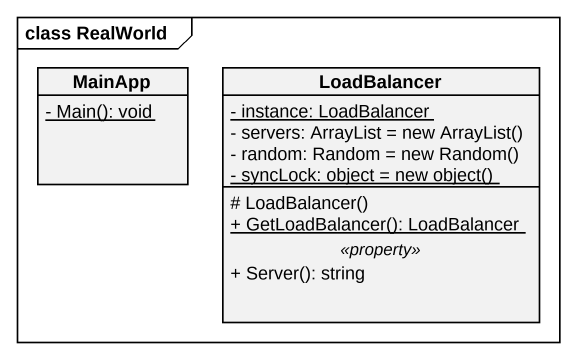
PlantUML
@startuml
mainframe class RealWorld
hide circle
hide empty members
skinparam classAttributeIconSize 0
class MainApp {
  {static} - Main(): void
}
class LoadBalancer {
  {static} - instance: LoadBalancer
  {field} - servers: ArrayList = new ArrayList()
  {field} - random: Random = new Random()
  {static} {field} - syncLock: object = new object()
  --
  # LoadBalancer()
  {static} + GetLoadBalancer(): LoadBalancer
  .. <<property>> ..
  + Server(): string
}
@enduml
